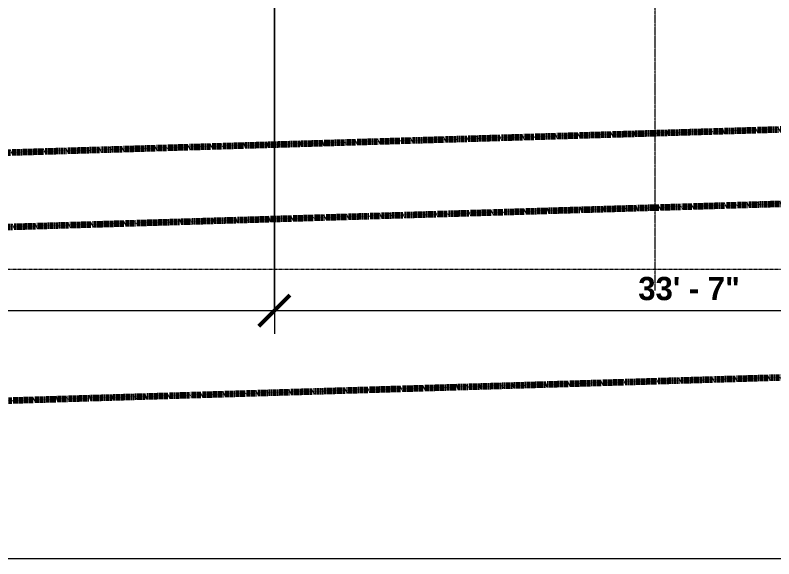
# Model space of a CAD drawing. Header units: inches. Extents: x -4292 to -464, y 9706 to 12474.
# Drawn here: x -3464.3 to -3096.8, y 9706.2 to 9969.4 of the extents above; entities that cross this region are included whole.
import ezdxf

# ---------------------------------------------------------------- set-up
doc = ezdxf.new("R2010")
doc.units = ezdxf.units.IN
doc.header["$MEASUREMENT"] = 0
for name, pattern in [('Aligning Line 1_8_', [0.25, 0.125, -0.125]), ('Double Dash 3_8_', [1, 0.375, -0.125, 0.125, -0.125, 0.125, -0.125]), ('Grid Line 1_2_', [0.875, 0.5, -0.125, 0.125, -0.125])]:
    doc.linetypes.add(name, pattern=pattern)
for name, color, linetype, lineweight in [('A-ANNO-DIMS', 211, 'Continuous', 9), ('A-ANNO-DIMS-120', 211, 'Continuous', 9), ('C-PROP-LINE-1', 130, 'Double Dash 3_8_', 140), ('G-ANNO-SYMB', 111, 'Aligning Line 1_8_', 9), ('G-ANNO-SYMB-1', 147, 'Aligning Line 1_8_', 9), ('S-GRID-1', 1, 'Grid Line 1_2_', 9)]:
    doc.layers.add(name, color=color, linetype=linetype, lineweight=lineweight)
doc.styles.add('Century Gothic_B', font='GOTHICB.TTF', dxfattribs={"height": 11.25})
doc.dimstyles.new('OD__1__Tol__', dxfattribs={"dimscale": 12, "dimtxt": 11.746893, "dimasz": 1.25, "dimexe": 0.9375, "dimexo": 0.625, "dimgap": 0.15625, "dimtad": 1, "dimdec": 0, "dimzin": 3, "dimdsep": 46, "dimlunit": 4, "dimtxsty": 'Century Gothic_B', "dimblk1": 'OBLIQUE', "dimblk2": 'OBLIQUE', "dimsah": 1, "dimcen": 0.09, "dimdle": 0.9375, "dimazin": 0, "dimtfac": 1, "dimtdec": 4, "dimtix": 1, "dimtmove": 0, "dimatfit": 3, "dimfxl": 1, "dimtvp": 1, "dimtfill": 1, "dimfrac": 2, "dimtolj": 1, "dimtzin": 0, "dimarcsym": 2})

# ---------------------------------------------------------------- blocks, each defined once
blk = doc.blocks.new('DIMBLOCK36-FLOOR PLAN - 3RD FLOOR')
at = {"layer": 'A-ANNO-DIMS-120'}
for p, q in [((-3338.72, 9981.31), (-3338.72, 9815.16)), ((-3338.72, 9826.41), (-3338.72, 9981.31)), ((-3856.29, 9977.13), (-3856.29, 9815.16)), ((-3856.29, 9826.41), (-3856.29, 9977.13)), ((-3867.54, 9826.41), (-3338.72, 9826.41))]:
    blk.add_line(p, q, dxfattribs=at)
at = {"layer": 'A-ANNO-DIMS-120', "lineweight": 50}
for p, q in [((-3856.29, 9826.41), (-3848.79, 9833.91)), ((-3338.72, 9826.41), (-3331.22, 9833.91)), ((-3856.29, 9826.41), (-3863.79, 9818.91)), ((-3338.72, 9826.41), (-3346.22, 9818.91))]:
    blk.add_line(p, q, dxfattribs=at)
at = {"layer": 'A-ANNO-DIMS-120', "color": 0, "insert": (-3622.86, 9842.7), "char_height": 11.25, "width": 60.8601, "attachment_point": 1, "line_spacing_factor": 0.984502, "style": 'Century Gothic_B', "bg_fill": 3, "box_fill_scale": 1.25, "bg_fill_color": 256, "bg_fill_true_color": 13158600, "bg_fill_transparency": 0}
blk.add_mtext('43\' - 2"', dxfattribs=at)
blk = doc.blocks.new('_Oblique')
at = {"color": 0, "linetype": 'ByBlock', "lineweight": -2}
blk.add_line((-0.5, -0.5), (0.5, 0.5), dxfattribs=at)
blk = doc.blocks.new('DIMBLOCK37-FLOOR PLAN - 3RD FLOOR')
at = {"layer": 'A-ANNO-DIMS-120'}
for p, q in [((-3338.72, 9981.31), (-3338.72, 9815.16)), ((-3338.72, 9826.41), (-3338.72, 9981.31)), ((-2935.52, 9981.31), (-2935.52, 9815.16)), ((-2935.52, 9826.41), (-2935.52, 9981.31)), ((-3338.72, 9826.41), (-2935.52, 9826.41))]:
    blk.add_line(p, q, dxfattribs=at)
at = {"layer": 'A-ANNO-DIMS-120', "lineweight": 50}
for p, q in [((-3338.72, 9826.41), (-3331.22, 9833.91)), ((-2935.52, 9826.41), (-2928.02, 9833.91)), ((-3338.72, 9826.41), (-3346.22, 9818.91)), ((-2935.52, 9826.41), (-2943.02, 9818.91))]:
    blk.add_line(p, q, dxfattribs=at)
at = {"layer": 'A-ANNO-DIMS-120', "color": 0, "insert": (-3162.48, 9842.7), "char_height": 11.25, "width": 60.8601, "attachment_point": 1, "line_spacing_factor": 0.984502, "style": 'Century Gothic_B', "bg_fill": 3, "box_fill_scale": 1.25, "bg_fill_color": 256, "bg_fill_true_color": 13158600, "bg_fill_transparency": 0}
blk.add_mtext('33\' - 7"', dxfattribs=at)

msp = doc.modelspace()

# ---------------------------------------------------------------- linework, layer by layer
at = {"layer": 'G-ANNO-SYMB'}
msp.add_line((-1875.5, 9706.24), (-4111.27, 9706.24), dxfattribs=at)
at = {"layer": 'G-ANNO-SYMB-1'}
for p, q in [((-583.02, 9706.24), (-4111.27, 9706.24)), ((-1910.96, 9706.24), (-4071.96, 9706.24))]:
    msp.add_line(p, q, dxfattribs=at)

# ---------------------------------------------------------------- dimensions: what is measured, and where the dimension line sits
at = {"layer": 'A-ANNO-DIMS'}
dim = msp.add_linear_dim(base=(-3338.72, 9826.41), p1=(-3856.29, 9984.63), p2=(-3338.72, 9988.81), dimstyle='OD__1__Tol__', override={"dimpost": '<>', "dimfxl": 517.57944}, dxfattribs=at)
dim.commit()
dim.dimension.update_dxf_attribs({"geometry": 'DIMBLOCK36-FLOOR PLAN - 3RD FLOOR', "text_midpoint": (-3597.5, 9834.19)})

# ---------------------------------------------------------------- next in the draw order: dimensions: what is measured, and where the dimension line sits
dim = msp.add_linear_dim(base=(-2935.52, 9826.41), p1=(-3338.72, 9988.81), p2=(-2935.52, 9988.81), dimstyle='OD__1__Tol__', override={"dimpost": '<>', "dimfxl": 403.2}, dxfattribs=at)
dim.commit()
dim.dimension.update_dxf_attribs({"geometry": 'DIMBLOCK37-FLOOR PLAN - 3RD FLOOR', "text_midpoint": (-3137.12, 9834.19)})

# ---------------------------------------------------------------- next in the draw order: linework, layer by layer
at = {"layer": 'C-PROP-LINE-1'}
for p, q in [((-3867.12, 9890.98), (-720.76, 9985.17)), ((-3927.1, 9853.17), (-684.32, 9950.25)), ((-3987.01, 9767.34), (-599.29, 9868.76))]:
    msp.add_line(p, q, dxfattribs=at)
at = {"layer": 'G-ANNO-SYMB-1'}
msp.add_line((-1813.52, 9846.28), (-4009.53, 9846.28), dxfattribs=at)
at = {"layer": 'S-GRID-1'}
msp.add_line((-3154.32, 9836.18), (-3154.32, 12413.74), dxfattribs=at)

doc.saveas('drawing.dxf')
